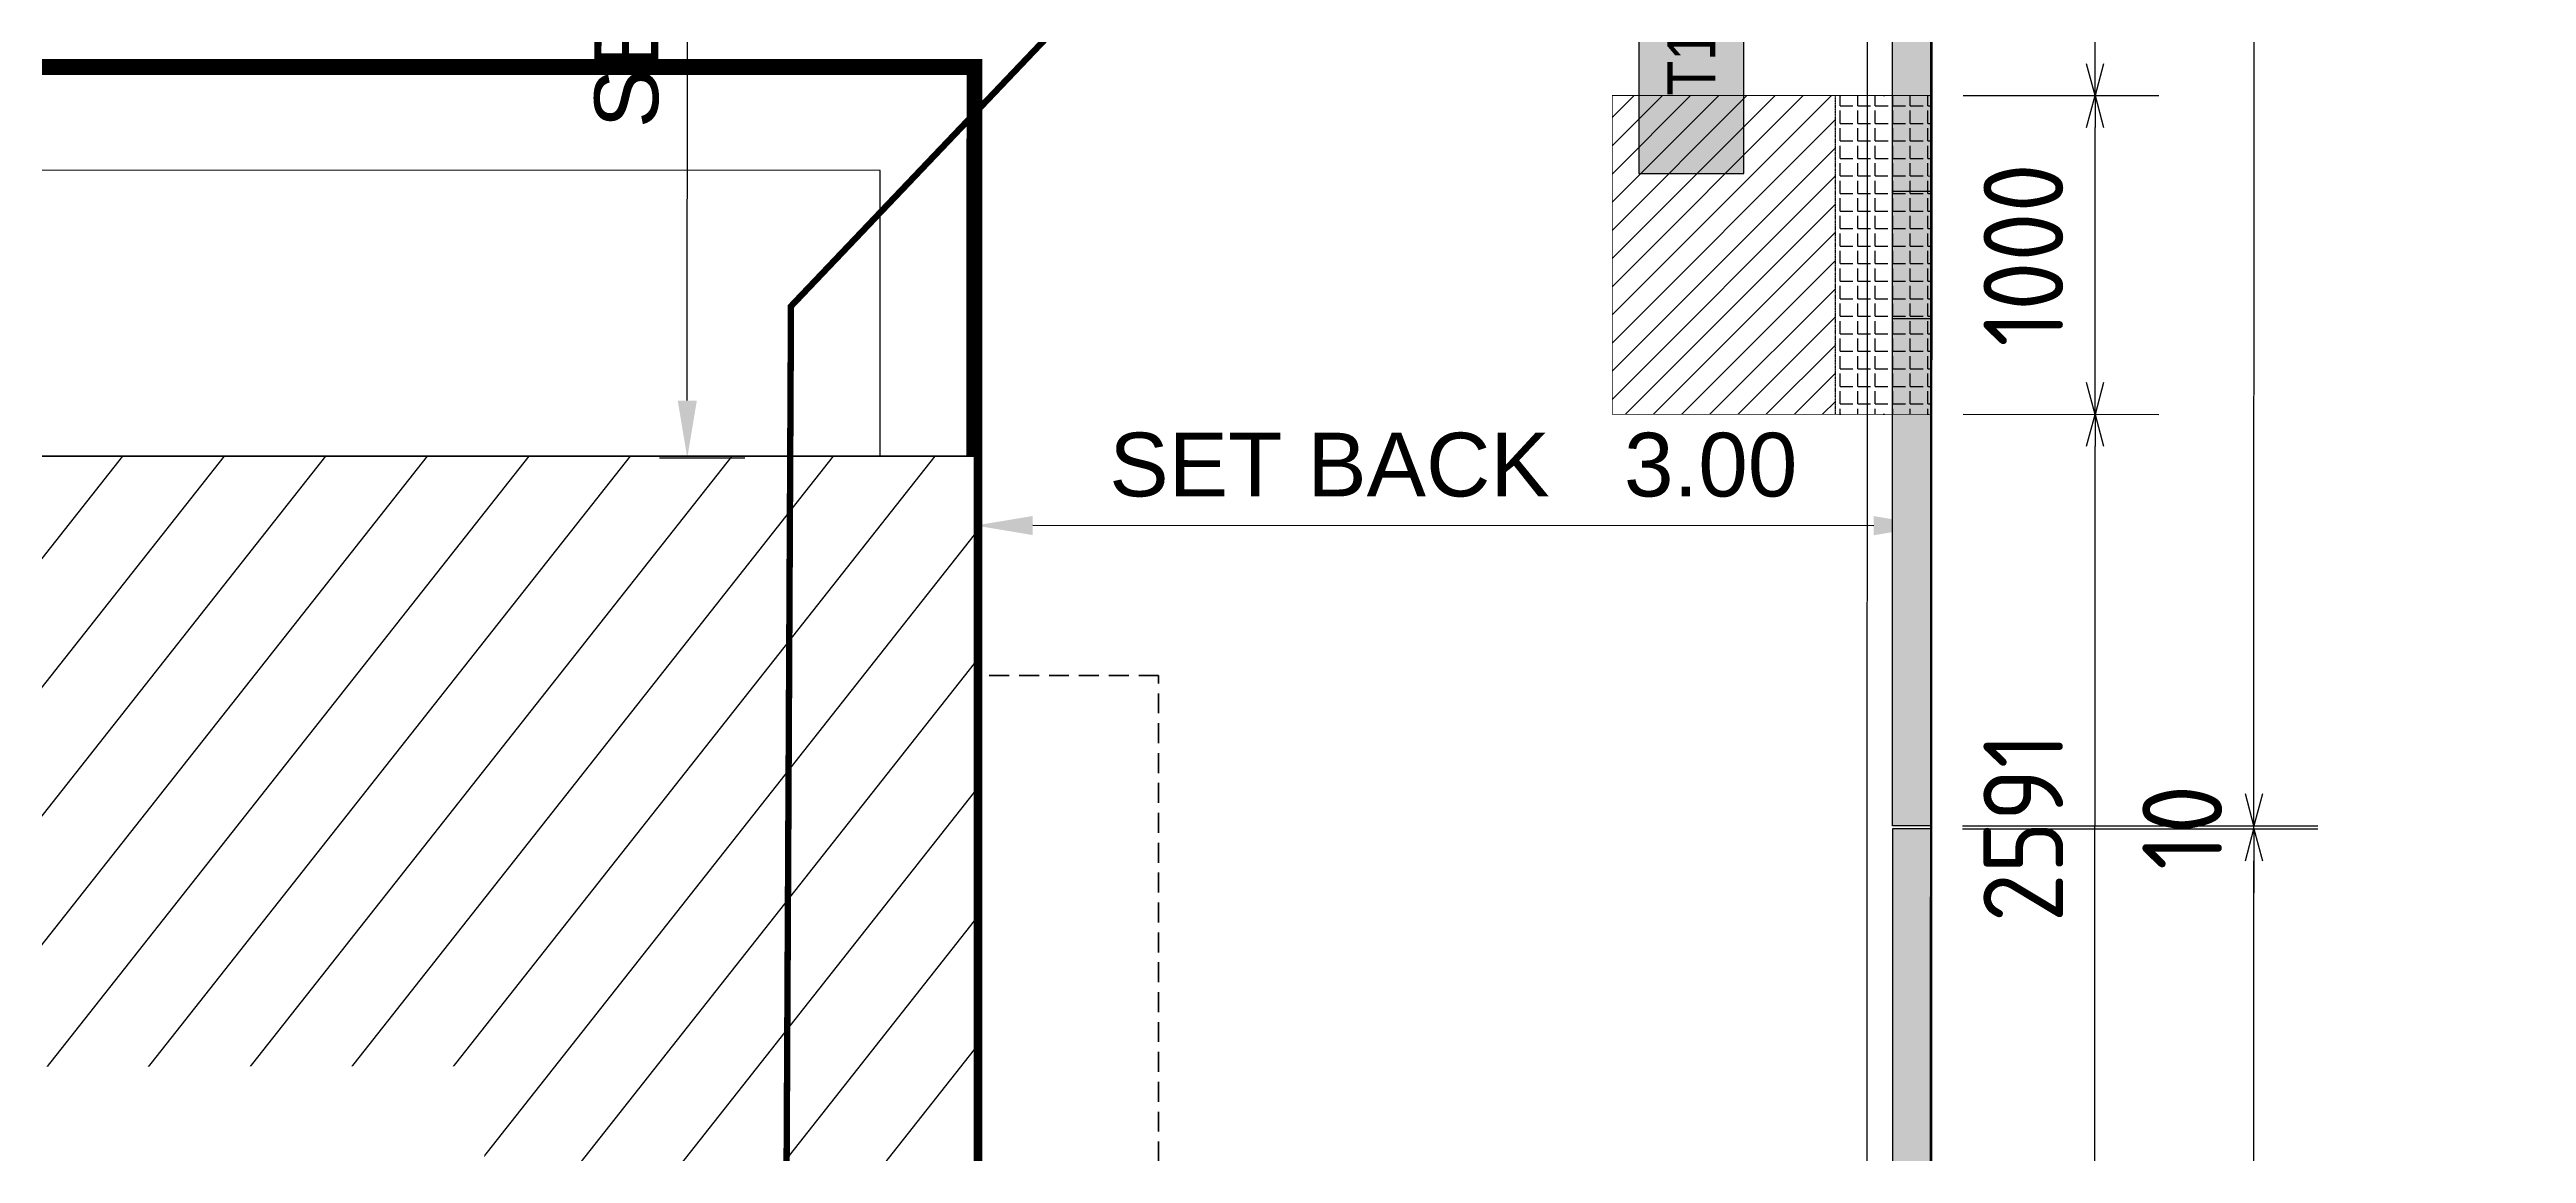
# Model space of a CAD drawing. Header units: centimetres. Extents: x -6122352 to 4157695, y -1694241 to 1947892.
# Drawn here: x 138452 to 146221, y -181182 to -177719 of the extents above; entities that cross this region are included whole.
import ezdxf
from ezdxf.enums import TextEntityAlignment as Align
from ezdxf.xclip import XClip

# ---------------------------------------------------------------- set-up
doc = ezdxf.new("R2010")
doc.units = ezdxf.units.CM
doc.header["$MEASUREMENT"] = 0
doc.header["$XCLIPFRAME"] = 2
doc.header["$PDMODE"] = 66
doc.header["$PDSIZE"] = 100
doc.linetypes.add('DASHED2', pattern=[0.375, 0.25, -0.125])
doc.linetypes.add('XR-AR-END-SETTING OUT PLAN$0$23261-XR-AR-SI-GF$0$HIDDEN', pattern=[0.375, 0.25, -0.125])
for name, color, linetype in [('00-MI-DIM', 7, 'Continuous'), ('23585-XR-AR-BOUNDARY WALLS AND SETBACKS$0$setback', 7, 'XR-AR-END-SETTING OUT PLAN$0$23261-XR-AR-SI-GF$0$HIDDEN'), ('@MI-FOOTINGS', 7, 'Continuous'), ('@MI-MEP', 7, 'Continuous'), ('@MI-REF LAYER', 7, 'Continuous'), ('@MI-TYPE-01', 30, 'Continuous'), ('@MI-TYPE-02', 6, 'Continuous'), ('B_TH_4', 7, 'Continuous'), ('PANEL-TAGS', 7, 'Continuous'), ('XR-AR-END-SETTING OUT PLAN$0$23585-XR-AR-END-GROUND FLOOR$0$A-Flor-Strs', 1, 'Continuous')]:
    doc.layers.add(name, color=color, linetype=linetype)
doc.layers.add('23585-XR-AR-DAMAC PLOT LIMITS$0$1-End units', color=7, linetype='Continuous', lineweight=5, true_color=0xf8991e)
doc.layers.add('23585-XR-AR-DAMAC PLOT LIMITS$0$1-Open Space', color=7, linetype='Continuous', lineweight=5, true_color=0x90cf5a)
for name, color, linetype, lineweight in [('@ Foundations', 4, 'DASHED2', 50), ('A-ANNO-TEXT', 3, 'Continuous', 25), ('XR-AR-END-SETTING OUT PLAN$0$23585-XR-AR-END-GROUND FLOOR$0$A-GLAZ-SILL', 8, 'Continuous', 5), ('XR-AR-END-SETTING OUT PLAN$0$23585-XR-AR-END-GROUND FLOOR$0$A-GLAZ-WNDO', 232, 'Continuous', 9), ('XR-AR-END-SETTING OUT PLAN$0$23585-XR-AR-END-GROUND FLOOR$0$A-WALL', 7, 'Continuous', 30), ('XR-AR-END-SETTING OUT PLAN$0$23585-XR-AR-END-GROUND FLOOR$0$S-COLS', 51, 'Continuous', 40), ('XR-AR-END-SETTING OUT PLAN$0$23585-XR-AR-END-GROUND FLOOR$0$S-COLS-PATT', 8, 'Continuous', 5)]:
    doc.layers.add(name, color=color, linetype=linetype, lineweight=lineweight)
doc.styles.add('PANELTAG_STYLE', font='arial.ttf')
doc.styles.add('Schueco-BEMSTIL', font='isocpeur.ttf', dxfattribs={"width": 0.9})
doc.styles.get("Standard").update_dxf_attribs({"font": 'arial.ttf'})
doc.dimstyles.new('MI- JWC-TXT-2.5 MM', dxfattribs={"dimscale": 1.5, "dimtxt": 2.5, "dimasz": 1, "dimexe": 2, "dimexo": 1, "dimgap": 1, "dimtad": 1, "dimdec": 0, "dimdsep": 46, "dimtxsty": 'Schueco-BEMSTIL', "dimblk": 'OPEN30', "dimcen": 0, "dimdle": 2, "dimclrd": 140, "dimclre": 8, "dimclrt": 40, "dimadec": 0, "dimazin": 2, "dimtfac": 1, "dimtdec": 0, "dimtix": 1, "dimtmove": 2, "dimatfit": 3, "dimldrblk": 'OPEN', "dimfxl": 2, "dimlwd": -1, "dimlwe": -1, "dimarcsym": 0})
doc.dimstyles.get("Standard").update_dxf_attribs({"dimtxt": 5, "dimasz": 0.5, "dimexe": 0.18, "dimexo": 0.0625, "dimgap": 0.09, "dimtad": 0, "dimtih": 1, "dimtoh": 1, "dimdec": 0, "dimzin": 0, "dimdsep": 46, "dimtxsty": 'Standard', "dimcen": 0.09, "dimadec": 0, "dimazin": 0, "dimtfac": 1, "dimtdec": 0, "dimtofl": 0, "dimtmove": 0, "dimatfit": 3, "dimfxl": 1, "dimtolj": 1, "dimtzin": 0, "dimarcsym": 0})

# ---------------------------------------------------------------- blocks, each defined once
blk = doc.blocks.new('23585-XR-AR-BOUNDARY WALLS AND SETBACKS')
at = {"layer": '23585-XR-AR-BOUNDARY WALLS AND SETBACKS$0$setback', "ltscale": 40, "const_width": 0.05}
blk.add_lwpolyline([(496593.7483, 2768854.2497), (496597.9032, 2768858.7842), (496601.9566, 2768863.208), (496606.0098, 2768867.6319), (496610.0632, 2768872.0554), (496614.1167, 2768876.4791), (496618.2702, 2768881.012), (496632.6469, 2768867.838), (496628.4939, 2768863.3054), (496624.4406, 2768858.8816), (496620.3872, 2768854.4578), (496616.3338, 2768850.0343), (496612.2804, 2768845.6104), (496608.1255, 2768841.0759)], close=True, dxfattribs=at)
at = {"layer": '@MI-TYPE-01'}
blk.add_line((496618.0237, 2768885.0357), (496635.6444, 2768868.889), dxfattribs=at)
blk.add_lwpolyline([(496635.6444, 2768868.889), (496635.7795, 2768869.0365), (496618.0851, 2768885.2507)], dxfattribs=at)
blk = doc.blocks.new('A$C9d9485f6')
at = {"layer": 'A-ANNO-TEXT', "rotation": 312.4881850805905}
blk.add_blockref('23585-XR-AR-BOUNDARY WALLS AND SETBACKS', (-2377088.5348, -1504219.2521), dxfattribs=at)
blk = doc.blocks.new('23585-XR-AR-DAMAC PLOT LIMITS')
at = {"layer": '23585-XR-AR-DAMAC PLOT LIMITS$0$1-End units', "color": 251, "true_color": 0x636466}
blk.add_lwpolyline([(496635.7795, 2768869.0365), (496629.5999, 2768862.2921), (496611.9049, 2768878.5059), (496618.0851, 2768885.2507)], close=True, dxfattribs=at)
at = {"layer": '23585-XR-AR-DAMAC PLOT LIMITS$0$1-Open Space', "color": 251, "true_color": 0x636466}
blk.add_lwpolyline([(496620.1115, 2768887.4625), (496637.8063, 2768871.2483), (496635.7795, 2768869.0365), (496618.0851, 2768885.2507), (496600.3893, 2768901.4637), (496602.4161, 2768903.6757)], close=True, dxfattribs=at)
blk = doc.blocks.new('A$Cf093b529')
at = {"layer": 'A-ANNO-TEXT'}
blk.add_blockref('23585-XR-AR-DAMAC PLOT LIMITS', (-495391.9901, -2768603.4419), dxfattribs=at)
blk = doc.blocks.new('A$C951bc1e7')
at = {"color": 1, "true_color": 0xeb0000, "const_width": 0.008}
blk.add_lwpolyline([(42.2981, 0.0002), (42.2974, -23.9996), (33.1501, -23.9998), (27.1501, -23.9999), (21.1501, -23.9999), (15.1502, -23.9999), (9.1502, -23.9999), (0, -24), (0, 0), (9.1502, 0.0001), (15.1502, 0.0001), (21.1501, 0.0004), (27.1499, 0.0003), (33.1501, 0.0002)], close=True, dxfattribs=at)
blk = doc.blocks.new('XR-AR-END-SETTING OUT PLAN$0$23585-XR-AR-END-GROUND FLOOR$0$A$C75a8815d')
at = {"layer": 'XR-AR-END-SETTING OUT PLAN$0$23585-XR-AR-END-GROUND FLOOR$0$S-COLS', "color": 252, "lineweight": 30}
blk.add_lwpolyline([(0, 13139.9), (0, 12139.9), (250, 12139.9), (250, 13139.9)], close=True, dxfattribs=at)
blk = doc.blocks.new('XR-AR-END-SETTING OUT PLAN')
at = {"layer": 'XR-AR-END-SETTING OUT PLAN$0$23585-XR-AR-END-GROUND FLOOR$0$A-Flor-Strs', "color": 8}
for points in [[(3000.1, 19773.3), (3000.1, 20973.3), (9090, 20973.2)], [(3300.1, 19773.3), (3300.1, 20673.3), (9090, 20673.3)]]:
    blk.add_lwpolyline(points, dxfattribs=at)
at = {"layer": 'XR-AR-END-SETTING OUT PLAN$0$23585-XR-AR-END-GROUND FLOOR$0$A-GLAZ-SILL', "color": 252}
blk.add_line((3550.1, 19523.4), (8750.1, 19523.4), dxfattribs=at)
at = {"layer": 'XR-AR-END-SETTING OUT PLAN$0$23585-XR-AR-END-GROUND FLOOR$0$A-GLAZ-WNDO', "color": 252}
for p, q in [((6150.1, 19773.4), (3550.1, 19773.4)), ((3550.1, 19773.4), (3550.1, 19523.4)), ((3600.1, 19623.4), (3600.1, 19773.4)), ((4840.1, 19773.4), (4840.1, 19623.4)), ((4890.1, 19623.4), (4890.1, 19773.4)), ((3550.1, 19623.4), (6150.1, 19623.4))]:
    blk.add_line(p, q, dxfattribs=at)
blk.add_lwpolyline([(4840.1, 19723.4), (3600.1, 19723.4)], dxfattribs=at)
for points in [[(4780.1, 19563.4), (4860.1, 19563.4), (4860.1, 19613.4), (4780.1, 19613.4)], [(6070.1, 19563.4), (4860.1, 19563.4), (4860.1, 19613.4), (6070.1, 19613.4)]]:
    blk.add_lwpolyline(points, close=True, dxfattribs=at)
at = {"layer": 'XR-AR-END-SETTING OUT PLAN$0$23585-XR-AR-END-GROUND FLOOR$0$A-WALL', "color": 8}
blk.add_lwpolyline([(3550.1, 19773.3), (3550.1, 19523.3), (3250.1, 19523.3), (3250.3, 17540.3), (3000.3, 17540.3), (3000.1, 19773.3)], close=True, dxfattribs=at)
at = {"layer": 'XR-AR-END-SETTING OUT PLAN$0$23585-XR-AR-END-GROUND FLOOR$0$S-COLS-PATT', "color": 8}
blk.add_blockref('XR-AR-END-SETTING OUT PLAN$0$23585-XR-AR-END-GROUND FLOOR$0$A$C75a8815d', (3000.1, 5500), dxfattribs=at)
blk = doc.blocks.new('END UNIT')
at = {"xscale": 0.001, "yscale": 0.001, "zscale": 0.001}
blk.add_blockref('XR-AR-END-SETTING OUT PLAN', (-9.1502, 0), dxfattribs=at)
blk = doc.blocks.new('TH_4')
at = {"xscale": -1}
blk.add_blockref('END UNIT', (495826.3054, 2769130.5141), dxfattribs=at)
blk = doc.blocks.new('23585-XR-AR-MALDIVE-3$0$TH_4')
at = {"layer": 'B_TH_4', "xscale": 1.000039184446315, "yscale": 1.000039184446315, "zscale": 1.000039184446315}
blk.add_blockref('TH_4', (-19.4274, -108.5069), dxfattribs=at)
at = {"layer": '@ Foundations', "linetype": 'DASHED2', "ltscale": 0.25}
blk.add_lwpolyline([(495831.6304, 2769147.7047), (495833.0304, 2769147.7047), (495833.0304, 2769149.6047), (495831.6304, 2769149.6047)], close=True, dxfattribs=at)
blk = doc.blocks.new('*D561')
at = {"color": 0, "lineweight": -2, "transparency": 16777216}
for p, q in [((38.459, 0.0006), (38.5765, 0.0006)), ((38.3965, -4.0463), (38.3965, -0.1794)), ((38.309, -4.2263), (38.5765, -4.2263))]:
    blk.add_line(p, q, dxfattribs=at)
at = {"color": 0, "transparency": 16777216}
for points in [[(38.3665, -0.1794), (38.4265, -0.1794), (38.3965, 0.0006)], [(38.3665, -4.0463), (38.4265, -4.0463), (38.3965, -4.2263)]]:
    blk.add_solid(points, dxfattribs=at)
at = {"layer": 'Defpoints', "color": 0, "transparency": 16777216}
for p in [(38.3965, 0.0006), (38.3965, 0.0006), (38.2465, -4.2263)]:
    blk.add_point(p, dxfattribs=at)
at = {"color": 0, "transparency": 16777216, "insert": (38.2065, -2.1128), "char_height": 0.2, "attachment_point": 5, "rotation": 90}
blk.add_mtext('\\A1;SET BACK   4.23', dxfattribs=at)
blk = doc.blocks.new('*D562')
at = {"color": 0, "lineweight": -2, "transparency": 16777216}
for p, q in [((39.3002, -4.5889), (39.3002, -4.2582)), ((42.298, -4.5886), (42.298, -4.2582)), ((42.118, -4.4382), (39.4802, -4.4382))]:
    blk.add_line(p, q, dxfattribs=at)
at = {"color": 0, "transparency": 16777216}
for points in [[(39.4802, -4.4082), (39.4802, -4.4682), (39.3002, -4.4382)], [(42.118, -4.4082), (42.118, -4.4682), (42.298, -4.4382)]]:
    blk.add_solid(points, dxfattribs=at)
at = {"layer": 'Defpoints', "color": 0, "transparency": 16777216}
for p in [(39.3002, -4.4382), (39.3002, -4.6514), (42.298, -4.6511)]:
    blk.add_point(p, dxfattribs=at)
at = {"color": 0, "transparency": 16777216, "insert": (40.7991, -4.2482), "char_height": 0.2, "attachment_point": 5}
blk.add_mtext('\\A1;SET BACK   3.00', dxfattribs=at)
blk = doc.blocks.new('RCC COPING')
at = {"layer": '@MI-TYPE-01', "transparency": 33554679}
h = blk.add_hatch(color=8, dxfattribs=at)
h.dxf.hatch_style = 1
h.paths.add_polyline_path([(60, 200), (-60, 200), (-60, -200), (60, -200)])
at = {"layer": '@MI-TYPE-01', "color": 30}
blk.add_lwpolyline([(-60, 200), (60, 200), (60, -200), (-60, -200)], close=True, dxfattribs=at)
blk = doc.blocks.new('31309MM')
at = {"layer": '@MI-TYPE-01', "transparency": 33554679}
h = blk.add_hatch(color=30, dxfattribs=at)
h.dxf.hatch_style = 1
h.paths.add_polyline_path([(0, 120), (5581.9, 120), (5581.9, 0), (0, 0)])
h.paths.add_polyline_path([(5591.9, 0), (12764, 0), (12764, 120), (5591.9, 120)])
h.paths.add_polyline_path([(12774, 120), (18355.6, 120), (18355.6, -0.2), (12774, -0.2)])
h.paths.add_polyline_path([(18365.7, -0.2), (23537.4, -0.2), (23537.4, 120), (18365.7, 120)])
h.paths.add_polyline_path([(23547.4, 120), (30719.5, 120), (30719.5, 0), (23547.4, 0)])
h.paths.add_polyline_path([(30729.5, 0), (36309.3, 0), (36309.3, 120), (30729.5, 120)])
at = {"layer": '@MI-TYPE-01', "color": 30}
for points in [[(5591.9, 0), (12764, 0), (12764, 120), (5591.9, 120)], [(12774, 120), (18355.6, 120), (18355.6, -0.2), (12774, -0.2)]]:
    blk.add_lwpolyline(points, close=True, dxfattribs=at)
at = {"layer": '@MI-TYPE-01', "color": 240, "true_color": 0xed1f24, "rotation": 89.95700707059105}
blk.add_blockref('RCC COPING', (14564.6, 60), dxfattribs=at)
blk = doc.blocks.new('A$Ceca04276')
at = {"layer": '@MI-TYPE-01', "color": 30, "rotation": 89.98971944707202}
blk.add_blockref('31309MM', (0.5, 9.9), dxfattribs=at)
blk = doc.blocks.new('T1-FOOTING')
at = {"transparency": 33554679}
h = blk.add_hatch(dxfattribs=at)
h.set_pattern_fill('ANGLE', color=256, scale=500)
h.set_pattern_definition([(0, (0, 0), (0, 137.5), [100, -37.5]), (90, (0, 0), (-137.5, 8e-15), [100, -37.5])])
h.paths.add_polyline_path([(-500, -300), (500, -300), (500, 0), (-500, 0)])
h.paths.add_polyline_path([(-499.75, -299.75), (499.75, -299.75), (499.75, -0.25), (-499.75, -0.25)], flags=16)
h = blk.add_hatch(dxfattribs=at)
h.set_pattern_fill('ANGLE', color=8, scale=200)
h.set_pattern_definition([(0, (0, 0), (0, 55), [40, -15]), (90, (0, 0), (-55, 3e-15), [40, -15])])
h.paths.add_polyline_path([(500, -300), (500, 0), (-500, 0), (-500, -300)])
h = blk.add_hatch(dxfattribs=at)
h.set_pattern_fill('ANSI31', color=8, scale=500)
h.paths.add_polyline_path([(500, -1000), (500, -300), (-500, -300), (-500, -1000)])
at = {"layer": '@MI-TYPE-01', "color": 240, "linetype": 'DASHED2', "true_color": 0xed1f24}
blk.add_line((-500, -300), (500, -300), dxfattribs=at)
at = {"layer": '@MI-TYPE-01', "color": 240, "true_color": 0xed1f24, "const_width": 2.5}
blk.add_lwpolyline([(-500, 0), (500, 0), (500, -1000), (-500, -1000)], close=True, dxfattribs=at)
blk = doc.blocks.new('_Open30')
at = {"color": 0, "linetype": 'ByBlock', "lineweight": -2}
for p, q in [((-1, 0.268), (0, 0)), ((0, 0), (-1, -0.268)), ((0, 0), (-1, 0))]:
    blk.add_line(p, q, dxfattribs=at)
blk = doc.blocks.new('*D980')
at = {"layer": '00-MI-DIM', "color": 8, "transparency": 16777216}
for p, q in [((144451.9, -180164.1), (145565.9, -180164.3)), ((144450.6, -187336.2), (145564.6, -187336.4))]:
    blk.add_line(p, q, dxfattribs=at)
at = {"layer": '00-MI-DIM', "color": 140, "transparency": 16777216}
blk.add_line((145364.6, -187236.3), (145365.8, -180264.2), dxfattribs=at)
at = {"layer": 'Defpoints', "color": 0, "transparency": 16777216}
for p in [(144351.9, -180164), (145365.9, -180164.2), (144350.6, -187336.1)]:
    blk.add_point(p, dxfattribs=at)
at = {"layer": '00-MI-DIM', "color": 140, "transparency": 16777216, "xscale": 100, "yscale": 100, "zscale": 100}
for p, rotation in [((145365.9, -180164.2), 89.98973417893167), ((145364.6, -187336.3), 269.9897341789317)]:
    blk.add_blockref('_Open30', p, dxfattribs=dict(at, rotation=rotation))
at = {"layer": '00-MI-DIM', "color": 40, "transparency": 16777216, "insert": (145140.2, -183750.2), "char_height": 250, "attachment_point": 5, "rotation": 89.98973, "style": 'Schueco-BEMSTIL'}
blk.add_mtext('7172', dxfattribs=at)
blk = doc.blocks.new('_Open')
at = {"color": 0, "linetype": 'ByBlock', "lineweight": -2}
for p, q in [((-1, 0.2), (0, 0)), ((-1, -0.2), (0, 0)), ((0, 0), (-1, 0))]:
    blk.add_line(p, q, dxfattribs=at)
blk = doc.blocks.new('*D981')
at = {"layer": '00-MI-DIM', "color": 140, "transparency": 16777216}
for p, q in [((145365.9, -180054.2), (145365.9, -179954.2)), ((145365.9, -180164.2), (145365.9, -180154.2)), ((145365.8, -180264.2), (145365.8, -180364.2))]:
    blk.add_line(p, q, dxfattribs=at)
at = {"layer": '00-MI-DIM', "color": 8, "transparency": 16777216}
for p, q in [((144452.1, -180154.1), (145565.9, -180154.3)), ((144451.9, -180164.1), (145565.9, -180164.3))]:
    blk.add_line(p, q, dxfattribs=at)
at = {"layer": 'Defpoints', "color": 0, "transparency": 16777216}
for p in [(144352.1, -180154), (145365.9, -180154.2), (144351.9, -180164)]:
    blk.add_point(p, dxfattribs=at)
at = {"layer": '00-MI-DIM', "color": 140, "transparency": 16777216, "xscale": 100, "yscale": 100, "zscale": 100}
for p, rotation in [((145365.9, -180154.2), 269.9897341789317), ((145365.9, -180164.2), 89.98973417893167)]:
    blk.add_blockref('_Open30', p, dxfattribs=dict(at, rotation=rotation))
at = {"layer": '00-MI-DIM', "color": 40, "transparency": 16777216, "insert": (145140.9, -180159.2), "char_height": 250, "attachment_point": 5, "rotation": 89.98973, "style": 'Schueco-BEMSTIL'}
blk.add_mtext('10', dxfattribs=at)
blk = doc.blocks.new('*D982')
at = {"layer": '00-MI-DIM', "color": 8, "transparency": 16777216}
for p, q in [((144453, -174572.4), (145566.9, -174572.6)), ((144452.1, -180154.1), (145565.9, -180154.3))]:
    blk.add_line(p, q, dxfattribs=at)
at = {"layer": '00-MI-DIM', "color": 140, "transparency": 16777216}
blk.add_line((145365.9, -180054.2), (145366.8, -174672.6), dxfattribs=at)
at = {"layer": 'Defpoints', "color": 0, "transparency": 16777216}
for p in [(144353, -174572.4), (145366.9, -174572.6), (144352.1, -180154)]:
    blk.add_point(p, dxfattribs=at)
at = {"layer": '00-MI-DIM', "color": 140, "transparency": 16777216, "xscale": 100, "yscale": 100, "zscale": 100}
for p, rotation in [((145366.9, -174572.6), 89.98973417893167), ((145365.9, -180154.2), 269.9897341789317)]:
    blk.add_blockref('_Open30', p, dxfattribs=dict(at, rotation=rotation))
at = {"layer": '00-MI-DIM', "color": 40, "transparency": 16777216, "insert": (145141.4, -177363.4), "char_height": 250, "attachment_point": 5, "rotation": 89.98973, "style": 'Schueco-BEMSTIL'}
blk.add_mtext('5582', dxfattribs=at)
blk = doc.blocks.new('*D996')
at = {"layer": '@MI-TYPE-02', "color": 8, "transparency": 16777216}
for p, q in [((144453.4, -178863.4), (145067.5, -178863.5)), ((144451.7, -181454.8), (145067, -181455))]:
    blk.add_line(p, q, dxfattribs=at)
at = {"layer": '@MI-TYPE-02', "color": 140, "transparency": 16777216}
blk.add_line((144867, -181354.9), (144867.4, -178963.5), dxfattribs=at)
at = {"layer": 'Defpoints', "color": 0, "transparency": 16777216}
for p in [(144353.4, -178863.4), (144867.5, -178863.5), (144351.7, -181454.8)]:
    blk.add_point(p, dxfattribs=at)
at = {"layer": '@MI-TYPE-02', "color": 140, "transparency": 16777216, "xscale": 100, "yscale": 100, "zscale": 100}
for p, rotation in [((144867.5, -178863.5), 89.98984397145455), ((144867, -181454.9), 269.9898439714545)]:
    blk.add_blockref('_Open30', p, dxfattribs=dict(at, rotation=rotation))
at = {"layer": '@MI-TYPE-02', "color": 40, "transparency": 16777216, "insert": (144642.2, -180159.2), "char_height": 250, "attachment_point": 5, "rotation": 89.98984, "style": 'Schueco-BEMSTIL'}
blk.add_mtext('2591', dxfattribs=at)
blk = doc.blocks.new('*D997')
at = {"layer": '@MI-TYPE-02', "color": 8, "transparency": 16777216}
for p, q in [((144453.6, -177863.4), (145067.6, -177863.5)), ((144453.4, -178863.4), (145067.5, -178863.5))]:
    blk.add_line(p, q, dxfattribs=at)
at = {"layer": '@MI-TYPE-02', "color": 140, "transparency": 16777216}
blk.add_line((144867.5, -178763.5), (144867.6, -177963.5), dxfattribs=at)
at = {"layer": 'Defpoints', "color": 0, "transparency": 16777216}
for p in [(144353.6, -177863.4), (144867.6, -177863.5), (144353.4, -178863.4)]:
    blk.add_point(p, dxfattribs=at)
at = {"layer": '@MI-TYPE-02', "color": 140, "transparency": 16777216, "xscale": 100, "yscale": 100, "zscale": 100}
for p, rotation in [((144867.6, -177863.5), 89.98984397145455), ((144867.5, -178863.5), 269.9898439714545)]:
    blk.add_blockref('_Open30', p, dxfattribs=dict(at, rotation=rotation))
at = {"layer": '@MI-TYPE-02', "color": 40, "transparency": 16777216, "insert": (144642.5, -178363.5), "char_height": 250, "attachment_point": 5, "rotation": 89.98984, "style": 'Schueco-BEMSTIL'}
blk.add_mtext('1000', dxfattribs=at)
blk = doc.blocks.new('*D998')
at = {"layer": '@MI-TYPE-02', "color": 8, "transparency": 16777216}
for p, q in [((144454.1, -175272.4), (145068.1, -175272.5)), ((144453.6, -177863.4), (145067.6, -177863.5))]:
    blk.add_line(p, q, dxfattribs=at)
at = {"layer": '@MI-TYPE-02', "color": 140, "transparency": 16777216}
blk.add_line((144867.7, -177763.5), (144868.1, -175372.5), dxfattribs=at)
at = {"layer": 'Defpoints', "color": 0, "transparency": 16777216}
for p in [(144354.1, -175272.4), (144868.1, -175272.5), (144353.6, -177863.4)]:
    blk.add_point(p, dxfattribs=at)
at = {"layer": '@MI-TYPE-02', "color": 140, "transparency": 16777216, "xscale": 100, "yscale": 100, "zscale": 100}
for p, rotation in [((144868.1, -175272.5), 89.98984397145455), ((144867.6, -177863.5), 269.9898439714545)]:
    blk.add_blockref('_Open30', p, dxfattribs=dict(at, rotation=rotation))
at = {"layer": '@MI-TYPE-02', "color": 40, "transparency": 16777216, "insert": (144642.9, -176568), "char_height": 250, "attachment_point": 5, "rotation": 89.98984, "style": 'Schueco-BEMSTIL'}
blk.add_mtext('2591', dxfattribs=at)
blk = doc.blocks.new('PANELTAG')
at = {"layer": 'PANEL-TAGS', "color": 1}
blk.add_lwpolyline([(-13.5, -3.3), (13.5, -3.3), (13.5, 3.3), (-13.5, 3.3)], close=True, dxfattribs=at)
at = {"layer": 'PANEL-TAGS', "color": 40, "true_color": 0xffd700}
blk.add_solid([(-13.5, -3.3), (13.5, -3.3), (-13.5, 3.3), (13.5, 3.3)], dxfattribs=at)
at = {"layer": 'PANEL-TAGS', "color": 5, "style": 'PANELTAG_STYLE', "width": 0.85}
blk.add_attdef('TAGNO', text='', height=3, dxfattribs=at).set_placement((0, 0), align=Align.MIDDLE)
blk = doc.blocks.new('A$C5071fc5c')
at = {"color": 1, "true_color": 0xeb0000, "const_width": 0.008}
blk.add_lwpolyline([(42.2981, 0.0002), (42.2974, -23.9996), (33.1501, -23.9998), (27.1501, -23.9999), (21.1501, -23.9999), (15.1502, -23.9999), (9.1502, -23.9999), (0, -24), (0, 0), (9.1502, 0.0001), (15.1502, 0.0001), (21.1501, 0.0004), (27.1499, 0.0003), (33.1501, 0.0002)], close=True, dxfattribs=at)
dim = blk.add_linear_dim(base=(38.3965, 0.0006), p1=(38.2465, -4.2263), p2=(38.3965, 0.0006), angle=90, text='SET BACK   <>', dimstyle='Standard', override={"dimtxt": 0.2, "dimtad": 1, "dimtih": 0})
dim.commit()
dim.dimension.update_dxf_attribs({"geometry": '*D561', "text_midpoint": (38.2065, -2.1128)})
dim = blk.add_linear_dim(base=(39.3002, -4.4382), p1=(42.298, -4.6511), p2=(39.3002, -4.6514), text='SET BACK   <>', dimstyle='Standard', override={"dimtxt": 0.2, "dimtad": 1, "dimtih": 0, "dimdec": 2})
dim.commit()
dim.dimension.update_dxf_attribs({"geometry": '*D562', "text_midpoint": (40.7991, -4.2482)})

msp = doc.modelspace()

# ---------------------------------------------------------------- block references
at = {"layer": '@MI-MEP', "color": 10, "xscale": 1000, "yscale": 1000, "zscale": 1000, "rotation": 359.9906323541645}
msp.add_blockref('A$C951bc1e7', (102056.28195, -174767.09046), dxfattribs=at)
at = {"layer": '@MI-REF LAYER', "xscale": 1000, "yscale": 1000, "zscale": 1000}
msp.add_blockref('A$C9d9485f6', (-23958.95046, 48155.57226), dxfattribs=at)
at = {"layer": '@MI-REF LAYER', "xscale": 1000, "yscale": 1000, "zscale": 1000, "rotation": 312.4882903633292}
msp.add_blockref('A$Cf093b529', (-891608.73293, 539022.72011), dxfattribs=at)
at = {"layer": '@MI-TYPE-02', "rotation": 0.0001762041530206094}
msp.add_blockref('A$Ceca04276', (144349.16748, -192937.95171), dxfattribs=at)

# ---------------------------------------------------------------- dimensions: what is measured, and where the dimension line sits
at = {"layer": '00-MI-DIM'}
for base, p1, p2, picture, middle in [((145366.86252, -174572.57024), (144352.05666, -180154.03495), (144353.041, -174572.3886), '*D982', (145141.36249, -177363.35311)), ((145365.86245, -180154.2166), (144351.90482, -180164.03493), (144352.05666, -180154.03495), '*D981', (145140.86155, -180159.17629)), ((145365.86065, -180164.2166), (144350.63999, -187336.14244), (144351.90482, -180164.03493), '*D980', (145140.21814, -183750.23004))]:
    dim = msp.add_linear_dim(base=base, p1=p1, p2=p2, angle=89.989734179, dimstyle='MI- JWC-TXT-2.5 MM', dxfattribs=at)
    dim.commit()
    dim.dimension.update_dxf_attribs({"geometry": picture, "text_midpoint": middle})
at = {"layer": '@MI-TYPE-02'}
for base, p1, p2, picture, middle in [((144868.1003, -175272.47985), (144353.61897, -177863.42265), (144354.08321, -175272.38874), '*D998', (144642.87067, -176567.95693)), ((144867.63606, -177863.51377), (144353.4398, -178863.42264), (144353.61897, -177863.42265), '*D997', (144642.54743, -178363.47388)), ((144867.4588, -178863.51375), (144351.67718, -181454.82743), (144353.4398, -178863.42264), '*D996', (144642.22913, -180159.17638))]:
    dim = msp.add_linear_dim(base=base, p1=p1, p2=p2, angle=89.989843971, dimstyle='MI- JWC-TXT-2.5 MM', dxfattribs=at)
    dim.commit()
    dim.dimension.update_dxf_attribs({"geometry": picture, "text_midpoint": middle})

# ---------------------------------------------------------------- next in the draw order: block references
at = {"layer": '@MI-REF LAYER'}
ref = msp.add_blockref('23585-XR-AR-MALDIVE-3$0$TH_4', (-496200594.91888, -2769238010.65776), dxfattribs=dict(at, xscale=1000, yscale=1000, zscale=1000, rotation=359.9894579927457))
XClip(ref).set_block_clipping_path([(495793.2129440373, 2769130.5118746869), (495793.2151333401, 2769154.4527085768), (495802.2924758582, 2769154.4001012277), (495808.2924773204, 2769154.406963835), (495814.292345406, 2769154.4139737505), (495820.2921942999, 2769154.4207010698), (495826.2923302837, 2769154.4274163703), (495835.2531786934, 2769154.4537565196), (495835.2507460304, 2769130.5139004989)])

# ---------------------------------------------------------------- next in the draw order: block references
at = {"layer": '@MI-FOOTINGS', "color": 240, "true_color": 0xed1f24, "xscale": -1, "rotation": 269.9897341781252}
msp.add_blockref('T1-FOOTING', (144353.52938, -178363.42265), dxfattribs=at)
at = {"layer": 'PANEL-TAGS'}
ref = msp.add_blockref('PANELTAG', (143601.30083, -177432.76765), dxfattribs=dict(at, xscale=50.00000000000001, yscale=50.00000000000001, zscale=50.00000000000001, rotation=90.00000000000001))
ref.add_attrib('TAGNO', 'T1-G5-015', dxfattribs={"color": 5, "height": 150, "rotation": 90, "style": 'PANELTAG_STYLE', "width": 0.85}).set_placement((143601.30083, -177432.76765), align=Align.MIDDLE_CENTER)

# ---------------------------------------------------------------- next in the draw order: wipeouts: each hides what was drawn before it
at = {"color": 10}
msp.add_wipeout([(141350.48661, -193268.34145), (141351.12394, -178994.51004), (135102.74947, -178989.93418), (135102.77709, -179294.75786), (111301.34285, -179292.23632), (111301.36116, -178992.65777), (105051.25007, -178992.27587), (105050.84168, -193266.12347), (141350.48634, -193272.80224)], dxfattribs=at).dxf.layer = '@MI-REF LAYER'

# ---------------------------------------------------------------- next in the draw order: hatches: boundary and pattern name
at = {"layer": '@MI-REF LAYER', "transparency": 33554508}
h = msp.add_hatch(dxfattribs=at)
h.set_pattern_fill('ANSI31', color=256, scale=2000, angle=186.72236)
h.paths.add_polyline_path([(141350.48634, -193272.80215), (141352.90655, -178994.51012), (135102.74633, -178994.23105), (135102.52622, -179294.78804), (111301.59379, -179292.23634), (111301.66041, -178992.67396), (105051.25007, -178992.29201), (105050.76712, -193266.12346)])

# ---------------------------------------------------------------- next in the draw order: linework, layer by layer
at = {"layer": '@MI-REF LAYER', "color": 1, "const_width": 20}
msp.add_lwpolyline([(144264.12865, -198714.82242), (140740.75805, -194299.74756), (140756.07219, -182691.53823), (139814.08561, -182688.00978), (140756.07219, -182691.53823), (140777.28277, -178524.4582), (144251.95951, -174873.96399)], dxfattribs=at)
at = {"layer": '@MI-REF LAYER', "const_width": 5}
msp.add_lwpolyline([(141350.48634, -193272.80215), (141352.90655, -178994.51012), (135102.74633, -178994.23105), (135102.52622, -179294.78804), (111301.59379, -179292.23634), (111301.66041, -178992.67396), (105051.25007, -178992.29201), (105050.76712, -193266.12346)], close=True, dxfattribs=at)

# ---------------------------------------------------------------- next in the draw order: block references
at = {"layer": '@MI-REF LAYER', "color": 10, "xscale": 1000, "yscale": 1000, "zscale": 1000, "rotation": 359.9902286226448}
msp.add_blockref('A$C5071fc5c', (102056.28189, -174767.3761), dxfattribs=at)

# ---------------------------------------------------------------- next in the draw order: wipeouts: each hides what was drawn before it
msp.add_wipeout([(132846.02711, -180915.35453), (139815.51065, -180908.39978), (139819.20282, -184608.39794), (132849.71928, -184615.35269)]).dxf.layer = '@MI-REF LAYER'

doc.saveas('drawing.dxf')
